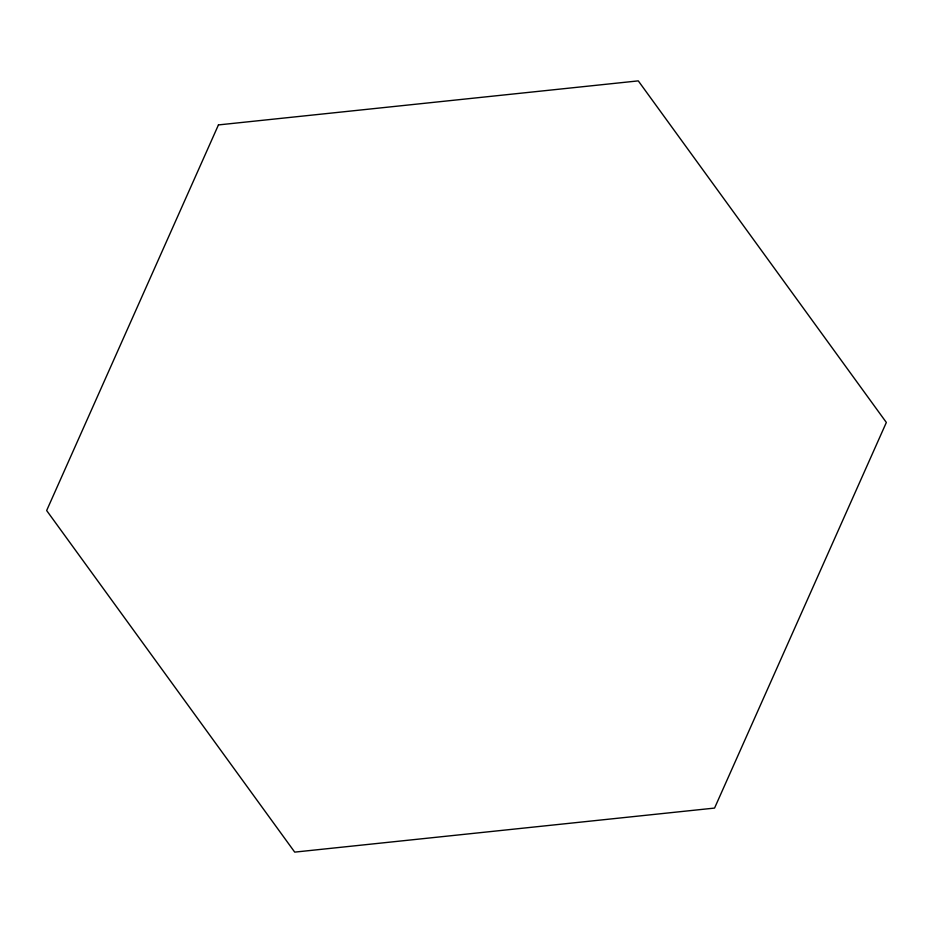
<?xml version="1.0" encoding="UTF-8"?>
<svg xmlns="http://www.w3.org/2000/svg" width="933" height="933" viewBox="0 0 933 933"><rect width="100%" height="100%" fill="white"/><g stroke="black" fill="none" stroke-linecap="round" stroke-linejoin="round"><path stroke-width="1.4" d="M218.439 124.917L46.65 510.538L294.711 852.121L714.561 808.083L886.35 422.462L638.289 80.879L218.439 124.917"/></g></svg>
